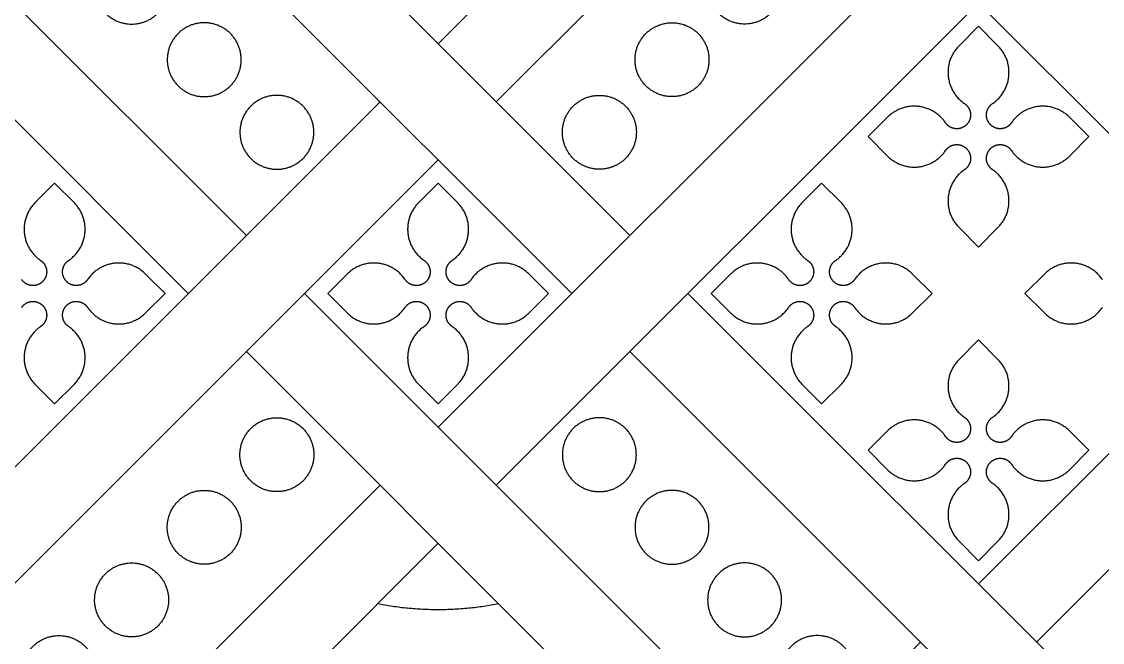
# Model space of a CAD drawing. Header units: millimetres. Extents: x -117 to 119, y -123 to 112.
# Drawn here: x -93.77 to -85.39, y 75.8 to 80.61 of the extents above; entities that cross this region are included whole.
import ezdxf

# ---------------------------------------------------------------- set-up
doc = ezdxf.new("R2010")
doc.units = ezdxf.units.MM
doc.header["$MEASUREMENT"] = 0
doc.layers.add('Layer 03', color=5, linetype='Continuous')

msp = doc.modelspace()

# ---------------------------------------------------------------- linework, layer by layer
at = {"layer": 'Layer 03'}
for p, q in [((-86.8057, 84.1767), (-90.5445, 80.4379)), ((-86.3552, 83.7263), (-90.094, 79.9874)), ((-95.7698, 82.6902), (-92.031, 78.9514)), ((-96.2203, 82.2397), (-92.4815, 78.5009)), ((-93.2473, 82.2397), (-89.5085, 78.5009)), ((-87.8418, 82.2397), (-84.1029, 78.5009)), ((-86.8057, 81.2037), (-90.5445, 77.4649)), ((-86.3552, 80.7532), (-90.094, 77.0144)), ((-86.3552, 80.573), (-86.5057, 80.4226)), ((-86.2048, 80.4226), (-86.3552, 80.573)), ((-90.995, 79.9874), (-94.7338, 76.2486)), ((-82.6164, 79.9874), (-86.3552, 76.2486)), ((-87.0606, 79.8676), (-87.2111, 79.7172)), ((-85.4994, 79.7172), (-85.6498, 79.8676)), ((-87.2111, 79.7172), (-87.0606, 79.5667)), ((-85.6498, 79.5667), (-85.4994, 79.7172)), ((-90.5445, 79.537), (-94.2833, 75.7982)), ((-82.166, 79.537), (-85.9048, 75.7982)), ((-93.5175, 79.3568), (-93.668, 79.2063)), ((-93.3671, 79.2063), (-93.5175, 79.3568)), ((-90.5445, 79.3568), (-90.695, 79.2063)), ((-90.394, 79.2063), (-90.5445, 79.3568)), ((-87.5715, 79.3568), (-87.722, 79.2063)), ((-87.421, 79.2063), (-87.5715, 79.3568)), ((-86.5057, 79.0118), (-86.3552, 78.8613)), ((-86.3552, 78.8613), (-86.2048, 79.0118)), ((-92.6617, 78.5009), (-92.8121, 78.6514)), ((-91.2499, 78.6514), (-91.4004, 78.5009)), ((-89.6886, 78.5009), (-89.8391, 78.6514)), ((-88.2769, 78.6514), (-88.4273, 78.5009)), ((-86.7156, 78.5009), (-86.8661, 78.6514)), ((-85.8444, 78.6514), (-85.9949, 78.5009)), ((-92.8121, 78.3504), (-92.6617, 78.5009)), ((-91.5806, 78.5009), (-87.8836, 74.804)), ((-91.4004, 78.5009), (-91.2499, 78.3504)), ((-89.8391, 78.3504), (-89.6886, 78.5009)), ((-88.4273, 78.5009), (-88.2769, 78.3504)), ((-86.8661, 78.3504), (-86.7156, 78.5009)), ((-85.9949, 78.5009), (-85.8444, 78.3504)), ((-86.3552, 78.1406), (-86.5057, 77.9901)), ((-86.2048, 77.9901), (-86.3552, 78.1406)), ((-92.031, 78.0505), (-88.4412, 74.4607)), ((-89.058, 78.0505), (-85.8199, 74.8124)), ((-93.668, 77.7955), (-93.5175, 77.6451)), ((-93.5175, 77.6451), (-93.3671, 77.7955)), ((-90.695, 77.7955), (-90.5445, 77.6451)), ((-90.5445, 77.6451), (-90.394, 77.7955)), ((-87.722, 77.7955), (-87.5715, 77.6451)), ((-87.5715, 77.6451), (-87.421, 77.7955)), ((-87.0606, 77.4352), (-87.2111, 77.2847)), ((-85.4994, 77.2847), (-85.6498, 77.4352)), ((-87.2111, 77.2847), (-87.0606, 77.1342)), ((-85.6498, 77.1342), (-85.4994, 77.2847)), ((-90.995, 77.0144), (-94.2158, 73.7936)), ((-90.5445, 76.5639), (-93.7653, 73.3432)), ((-86.5057, 76.5793), (-86.3552, 76.4288)), ((-86.3552, 76.4288), (-86.2048, 76.5793)), ((-86.8057, 75.7982), (-87.341, 75.2628))]:
    msp.add_line(p, q, dxfattribs=at)
for points in [[(-92.7968, 82.6902), (-89.058, 78.9514)], [(-88.6075, 78.5009), (-85.3694, 75.2628)]]:
    msp.add_lwpolyline(points, dxfattribs=at)
for points, weights, knots in [([(-93.2074, 80.8771), (-93.2074, 81.1638), (-92.9207, 81.1638), (-92.634, 81.1638), (-92.634, 80.8771), (-92.634, 80.5904), (-92.9207, 80.5904), (-93.2074, 80.5904), (-93.2074, 80.8771)], [1, 0.707106781187, 1, 0.707106781187, 1, 0.707106781187, 1, 0.707106781187, 1], [0, 0, 0, 1.413717, 1.413717, 2.827433, 2.827433, 4.24115, 4.24115, 5.654867, 5.654867, 5.654867]), ([(-87.8817, 80.8771), (-87.8817, 81.1638), (-88.1683, 81.1638), (-88.455, 81.1638), (-88.455, 80.8771), (-88.455, 80.5904), (-88.1683, 80.5904), (-87.8817, 80.5904), (-87.8817, 80.8771)], [1, 0.707106781187, 1, 0.707106781187, 1, 0.707106781187, 1, 0.707106781187, 1], [0, 0, 0, 1.413717, 1.413717, 2.827433, 2.827433, 4.24115, 4.24115, 5.654867, 5.654867, 5.654867]), ([(-92.6443, 80.314), (-92.6443, 80.6007), (-92.3576, 80.6007), (-92.0709, 80.6007), (-92.0709, 80.314), (-92.0709, 80.0274), (-92.3576, 80.0274), (-92.6443, 80.0274), (-92.6443, 80.314)], [1, 0.707106781187, 1, 0.707106781187, 1, 0.707106781187, 1, 0.707106781187, 1], [0, 0, 0, 1.413717, 1.413717, 2.827433, 2.827433, 4.24115, 4.24115, 5.654867, 5.654867, 5.654867]), ([(-88.4447, 80.314), (-88.4447, 80.6007), (-88.7314, 80.6007), (-89.0181, 80.6007), (-89.0181, 80.314), (-89.0181, 80.0274), (-88.7314, 80.0274), (-88.4447, 80.0274), (-88.4447, 80.314)], [1, 0.707106781187, 1, 0.707106781187, 1, 0.707106781187, 1, 0.707106781187, 1], [0, 0, 0, 1.413717, 1.413717, 2.827433, 2.827433, 4.24115, 4.24115, 5.654867, 5.654867, 5.654867]), ([(-86.5057, 80.4226), (-86.6032, 80.3251), (-86.5902, 80.1878), (-86.5773, 80.0506), (-86.4633, 79.9731)], [1, 0.904863889332, 1, 0.904863889332, 1], [31.693684, 31.693684, 31.693684, 32.50269, 32.50269, 33.311695, 33.311695, 33.311695]), ([(-86.2472, 79.9731), (-86.1332, 80.0506), (-86.1202, 80.1878), (-86.1073, 80.3251), (-86.2048, 80.4226)], [1, 0.904863889332, 1, 0.904863889332, 1], [28.739447, 28.739447, 28.739447, 29.548452, 29.548452, 30.357457, 30.357457, 30.357457]), ([(-92.0812, 79.751), (-92.0812, 80.0376), (-91.7945, 80.0376), (-91.5079, 80.0376), (-91.5079, 79.751), (-91.5079, 79.4643), (-91.7945, 79.4643), (-92.0812, 79.4643), (-92.0812, 79.751)], [1, 0.707106781187, 1, 0.707106781187, 1, 0.707106781187, 1, 0.707106781187, 1], [0, 0, 0, 1.413717, 1.413717, 2.827433, 2.827433, 4.24115, 4.24115, 5.654867, 5.654867, 5.654867]), ([(-89.0078, 79.751), (-89.0078, 80.0376), (-89.2945, 80.0376), (-89.5812, 80.0376), (-89.5812, 79.751), (-89.5812, 79.4643), (-89.2945, 79.4643), (-89.0078, 79.4643), (-89.0078, 79.751)], [1, 0.707106781187, 1, 0.707106781187, 1, 0.707106781187, 1, 0.707106781187, 1], [0, 0, 0, 1.413717, 1.413717, 2.827433, 2.827433, 4.24115, 4.24115, 5.654867, 5.654867, 5.654867]), ([(-86.6111, 79.8252), (-86.6886, 79.9392), (-86.8259, 79.9522), (-86.9631, 79.9651), (-87.0606, 79.8676)], [1, 0.904854530768, 1, 0.904854530768, 1], [34.487142, 34.487142, 34.487142, 35.296228, 35.296228, 36.105314, 36.105314, 36.105314]), ([(-86.4633, 79.9731), (-86.4219, 79.9449), (-86.4172, 79.8951), (-86.4125, 79.8452), (-86.4479, 79.8098), (-86.4833, 79.7744), (-86.5331, 79.7791), (-86.583, 79.7838), (-86.6111, 79.8252)], [1, 0.904841645654, 1, 0.904841645654, 1, 0.904841645654, 1, 0.904841645654, 1], [33.311695, 33.311695, 33.311695, 33.605557, 33.605557, 33.899418, 33.899418, 34.19328, 34.19328, 34.487142, 34.487142, 34.487142]), ([(-86.0993, 79.8252), (-86.1275, 79.7838), (-86.1773, 79.7791), (-86.2272, 79.7744), (-86.2626, 79.8098), (-86.298, 79.8452), (-86.2933, 79.8951), (-86.2886, 79.9449), (-86.2472, 79.9731)], [1, 0.904841645653, 1, 0.904841645653, 1, 0.904841645653, 1, 0.904841645653, 1], [27.564, 27.564, 27.564, 27.857861, 27.857861, 28.151723, 28.151723, 28.445585, 28.445585, 28.739447, 28.739447, 28.739447]), ([(-85.6498, 79.8676), (-85.7473, 79.9651), (-85.8846, 79.9522), (-86.0218, 79.9392), (-86.0993, 79.8252)], [1, 0.904854530768, 1, 0.904854530768, 1], [25.945827, 25.945827, 25.945827, 26.754913, 26.754913, 27.564, 27.564, 27.564]), ([(-87.0606, 79.5667), (-86.9631, 79.4692), (-86.8259, 79.4822), (-86.6886, 79.4951), (-86.6111, 79.6091)], [1, 0.904854530768, 1, 0.904854530768, 1], [37.441541, 37.441541, 37.441541, 38.250627, 38.250627, 39.059714, 39.059714, 39.059714]), ([(-86.6111, 79.6091), (-86.583, 79.6505), (-86.5331, 79.6552), (-86.4833, 79.6599), (-86.4479, 79.6245), (-86.4125, 79.5891), (-86.4172, 79.5393), (-86.4219, 79.4894), (-86.4633, 79.4613)], [1, 0.904841645653, 1, 0.904841645653, 1, 0.904841645653, 1, 0.904841645653, 1], [39.059714, 39.059714, 39.059714, 39.353575, 39.353575, 39.647437, 39.647437, 39.941299, 39.941299, 40.235161, 40.235161, 40.235161]), ([(-86.2472, 79.4613), (-86.2886, 79.4894), (-86.2933, 79.5393), (-86.298, 79.5891), (-86.2626, 79.6245), (-86.2272, 79.6599), (-86.1773, 79.6552), (-86.1275, 79.6505), (-86.0993, 79.6091)], [1, 0.904841645654, 1, 0.904841645654, 1, 0.904841645654, 1, 0.904841645654, 1], [21.815981, 21.815981, 21.815981, 22.109843, 22.109843, 22.403704, 22.403704, 22.697566, 22.697566, 22.991428, 22.991428, 22.991428]), ([(-86.0993, 79.6091), (-86.0218, 79.4951), (-85.8846, 79.4822), (-85.7473, 79.4692), (-85.6498, 79.5667)], [1, 0.904854530768, 1, 0.904854530768, 1], [22.991428, 22.991428, 22.991428, 23.800514, 23.800514, 24.6096, 24.6096, 24.6096]), ([(-86.4633, 79.4613), (-86.5773, 79.3837), (-86.5902, 79.2465), (-86.6032, 79.1092), (-86.5057, 79.0118)], [1, 0.904863889332, 1, 0.904863889332, 1], [40.235161, 40.235161, 40.235161, 41.044166, 41.044166, 41.853171, 41.853171, 41.853171]), ([(-86.2048, 79.0118), (-86.1073, 79.1092), (-86.1202, 79.2465), (-86.1332, 79.3837), (-86.2472, 79.4613)], [1, 0.904863889332, 1, 0.904863889332, 1], [20.19797, 20.19797, 20.19797, 21.006976, 21.006976, 21.815981, 21.815981, 21.815981]), ([(-93.668, 79.2063), (-93.7655, 79.1088), (-93.7525, 78.9716), (-93.7396, 78.8344), (-93.6256, 78.7568)], [1, 0.904863889332, 1, 0.904863889332, 1], [31.693684, 31.693684, 31.693684, 32.50269, 32.50269, 33.311695, 33.311695, 33.311695]), ([(-93.4095, 78.7568), (-93.2955, 78.8344), (-93.2825, 78.9716), (-93.2696, 79.1088), (-93.3671, 79.2063)], [1, 0.904863889332, 1, 0.904863889332, 1], [28.739447, 28.739447, 28.739447, 29.548452, 29.548452, 30.357457, 30.357457, 30.357457]), ([(-90.695, 79.2063), (-90.7925, 79.1088), (-90.7795, 78.9716), (-90.7666, 78.8344), (-90.6526, 78.7568)], [1, 0.904863889332, 1, 0.904863889332, 1], [31.693684, 31.693684, 31.693684, 32.50269, 32.50269, 33.311695, 33.311695, 33.311695]), ([(-90.4364, 78.7568), (-90.3225, 78.8344), (-90.3095, 78.9716), (-90.2966, 79.1088), (-90.394, 79.2063)], [1, 0.904863889332, 1, 0.904863889332, 1], [28.739447, 28.739447, 28.739447, 29.548452, 29.548452, 30.357457, 30.357457, 30.357457]), ([(-87.722, 79.2063), (-87.8194, 79.1088), (-87.8065, 78.9716), (-87.7935, 78.8344), (-87.6795, 78.7568)], [1, 0.904863889332, 1, 0.904863889332, 1], [31.693684, 31.693684, 31.693684, 32.50269, 32.50269, 33.311695, 33.311695, 33.311695]), ([(-87.4634, 78.7568), (-87.3494, 78.8344), (-87.3365, 78.9716), (-87.3235, 79.1088), (-87.421, 79.2063)], [1, 0.904863889332, 1, 0.904863889332, 1], [28.739447, 28.739447, 28.739447, 29.548452, 29.548452, 30.357457, 30.357457, 30.357457]), ([(-93.6256, 78.7568), (-93.5842, 78.7287), (-93.5795, 78.6788), (-93.5748, 78.629), (-93.6102, 78.5936), (-93.6456, 78.5582), (-93.6954, 78.5629), (-93.7453, 78.5676), (-93.7734, 78.609)], [1, 0.904841645654, 1, 0.904841645654, 1, 0.904841645654, 1, 0.904841645654, 1], [33.311695, 33.311695, 33.311695, 33.605557, 33.605557, 33.899418, 33.899418, 34.19328, 34.19328, 34.487142, 34.487142, 34.487142]), ([(-93.2616, 78.609), (-93.2898, 78.5676), (-93.3397, 78.5629), (-93.3895, 78.5582), (-93.4249, 78.5936), (-93.4603, 78.629), (-93.4556, 78.6788), (-93.4509, 78.7287), (-93.4095, 78.7568)], [1, 0.904841645653, 1, 0.904841645653, 1, 0.904841645653, 1, 0.904841645653, 1], [27.564, 27.564, 27.564, 27.857861, 27.857861, 28.151723, 28.151723, 28.445585, 28.445585, 28.739447, 28.739447, 28.739447]), ([(-92.8121, 78.6514), (-92.9096, 78.7489), (-93.0469, 78.7359), (-93.1841, 78.723), (-93.2616, 78.609)], [1, 0.904854530768, 1, 0.904854530768, 1], [25.945827, 25.945827, 25.945827, 26.754913, 26.754913, 27.564, 27.564, 27.564]), ([(-90.8004, 78.609), (-90.8779, 78.723), (-91.0152, 78.7359), (-91.1524, 78.7489), (-91.2499, 78.6514)], [1, 0.904854530768, 1, 0.904854530768, 1], [34.487142, 34.487142, 34.487142, 35.296228, 35.296228, 36.105314, 36.105314, 36.105314]), ([(-90.6526, 78.7568), (-90.6112, 78.7287), (-90.6064, 78.6788), (-90.6017, 78.629), (-90.6371, 78.5936), (-90.6725, 78.5582), (-90.7224, 78.5629), (-90.7722, 78.5676), (-90.8004, 78.609)], [1, 0.904841645654, 1, 0.904841645654, 1, 0.904841645654, 1, 0.904841645654, 1], [33.311695, 33.311695, 33.311695, 33.605557, 33.605557, 33.899418, 33.899418, 34.19328, 34.19328, 34.487142, 34.487142, 34.487142]), ([(-90.2886, 78.609), (-90.3168, 78.5676), (-90.3666, 78.5629), (-90.4165, 78.5582), (-90.4519, 78.5936), (-90.4873, 78.629), (-90.4826, 78.6788), (-90.4779, 78.7287), (-90.4364, 78.7568)], [1, 0.904841645653, 1, 0.904841645653, 1, 0.904841645653, 1, 0.904841645653, 1], [27.564, 27.564, 27.564, 27.857861, 27.857861, 28.151723, 28.151723, 28.445585, 28.445585, 28.739447, 28.739447, 28.739447]), ([(-89.8391, 78.6514), (-89.9366, 78.7489), (-90.0738, 78.7359), (-90.2111, 78.723), (-90.2886, 78.609)], [1, 0.904854530768, 1, 0.904854530768, 1], [25.945827, 25.945827, 25.945827, 26.754913, 26.754913, 27.564, 27.564, 27.564]), ([(-87.8274, 78.609), (-87.9049, 78.723), (-88.0421, 78.7359), (-88.1794, 78.7489), (-88.2769, 78.6514)], [1, 0.904854530768, 1, 0.904854530768, 1], [34.487142, 34.487142, 34.487142, 35.296228, 35.296228, 36.105314, 36.105314, 36.105314]), ([(-87.6795, 78.7568), (-87.6381, 78.7287), (-87.6334, 78.6788), (-87.6287, 78.629), (-87.6641, 78.5936), (-87.6995, 78.5582), (-87.7494, 78.5629), (-87.7992, 78.5676), (-87.8274, 78.609)], [1, 0.904841645653, 1, 0.904841645653, 1, 0.904841645653, 1, 0.904841645653, 1], [33.311695, 33.311695, 33.311695, 33.605557, 33.605557, 33.899418, 33.899418, 34.19328, 34.19328, 34.487142, 34.487142, 34.487142]), ([(-87.3156, 78.609), (-87.3437, 78.5676), (-87.3936, 78.5629), (-87.4434, 78.5582), (-87.4788, 78.5936), (-87.5143, 78.629), (-87.5095, 78.6788), (-87.5048, 78.7287), (-87.4634, 78.7568)], [1, 0.904841645654, 1, 0.904841645654, 1, 0.904841645654, 1, 0.904841645654, 1], [27.564, 27.564, 27.564, 27.857861, 27.857861, 28.151723, 28.151723, 28.445585, 28.445585, 28.739447, 28.739447, 28.739447]), ([(-86.8661, 78.6514), (-86.9636, 78.7489), (-87.1008, 78.7359), (-87.2381, 78.723), (-87.3156, 78.609)], [1, 0.904854530768, 1, 0.904854530768, 1], [25.945827, 25.945827, 25.945827, 26.754913, 26.754913, 27.564, 27.564, 27.564]), ([(-85.3949, 78.609), (-85.4724, 78.723), (-85.6097, 78.7359), (-85.7469, 78.7489), (-85.8444, 78.6514)], [1, 0.904854530768, 1, 0.904854530768, 1], [34.487142, 34.487142, 34.487142, 35.296228, 35.296228, 36.105314, 36.105314, 36.105314]), ([(-93.7734, 78.3929), (-93.7453, 78.4343), (-93.6954, 78.439), (-93.6456, 78.4437), (-93.6102, 78.4083), (-93.5748, 78.3729), (-93.5795, 78.323), (-93.5842, 78.2732), (-93.6256, 78.245)], [1, 0.904841645653, 1, 0.904841645653, 1, 0.904841645653, 1, 0.904841645653, 1], [39.059714, 39.059714, 39.059714, 39.353575, 39.353575, 39.647437, 39.647437, 39.941299, 39.941299, 40.235161, 40.235161, 40.235161]), ([(-93.4095, 78.245), (-93.4509, 78.2732), (-93.4556, 78.323), (-93.4603, 78.3729), (-93.4249, 78.4083), (-93.3895, 78.4437), (-93.3397, 78.439), (-93.2898, 78.4343), (-93.2616, 78.3929)], [1, 0.904841645653, 1, 0.904841645653, 1, 0.904841645653, 1, 0.904841645653, 1], [21.815981, 21.815981, 21.815981, 22.109843, 22.109843, 22.403704, 22.403704, 22.697566, 22.697566, 22.991428, 22.991428, 22.991428]), ([(-90.8004, 78.3929), (-90.7722, 78.4343), (-90.7224, 78.439), (-90.6725, 78.4437), (-90.6371, 78.4083), (-90.6017, 78.3729), (-90.6064, 78.323), (-90.6112, 78.2732), (-90.6526, 78.245)], [1, 0.904841645654, 1, 0.904841645654, 1, 0.904841645654, 1, 0.904841645654, 1], [39.059714, 39.059714, 39.059714, 39.353575, 39.353575, 39.647437, 39.647437, 39.941299, 39.941299, 40.235161, 40.235161, 40.235161]), ([(-90.4364, 78.245), (-90.4779, 78.2732), (-90.4826, 78.323), (-90.4873, 78.3729), (-90.4519, 78.4083), (-90.4165, 78.4437), (-90.3666, 78.439), (-90.3168, 78.4343), (-90.2886, 78.3929)], [1, 0.904841645653, 1, 0.904841645653, 1, 0.904841645653, 1, 0.904841645653, 1], [21.815981, 21.815981, 21.815981, 22.109843, 22.109843, 22.403704, 22.403704, 22.697566, 22.697566, 22.991428, 22.991428, 22.991428]), ([(-87.8274, 78.3929), (-87.7992, 78.4343), (-87.7494, 78.439), (-87.6995, 78.4437), (-87.6641, 78.4083), (-87.6287, 78.3729), (-87.6334, 78.323), (-87.6381, 78.2732), (-87.6795, 78.245)], [1, 0.904841645654, 1, 0.904841645654, 1, 0.904841645654, 1, 0.904841645654, 1], [39.059714, 39.059714, 39.059714, 39.353575, 39.353575, 39.647437, 39.647437, 39.941299, 39.941299, 40.235161, 40.235161, 40.235161]), ([(-87.4634, 78.245), (-87.5048, 78.2732), (-87.5095, 78.323), (-87.5143, 78.3729), (-87.4788, 78.4083), (-87.4434, 78.4437), (-87.3936, 78.439), (-87.3437, 78.4343), (-87.3156, 78.3929)], [1, 0.904841645653, 1, 0.904841645653, 1, 0.904841645653, 1, 0.904841645653, 1], [21.815981, 21.815981, 21.815981, 22.109843, 22.109843, 22.403704, 22.403704, 22.697566, 22.697566, 22.991428, 22.991428, 22.991428]), ([(-93.2616, 78.3929), (-93.1841, 78.2789), (-93.0469, 78.2659), (-92.9096, 78.253), (-92.8121, 78.3504)], [1, 0.904854530767, 1, 0.904854530767, 1], [22.991428, 22.991428, 22.991428, 23.800514, 23.800514, 24.6096, 24.6096, 24.6096]), ([(-91.2499, 78.3504), (-91.1524, 78.253), (-91.0152, 78.2659), (-90.8779, 78.2789), (-90.8004, 78.3929)], [1, 0.904854530768, 1, 0.904854530768, 1], [37.441541, 37.441541, 37.441541, 38.250627, 38.250627, 39.059714, 39.059714, 39.059714]), ([(-90.2886, 78.3929), (-90.2111, 78.2789), (-90.0738, 78.2659), (-89.9366, 78.253), (-89.8391, 78.3504)], [1, 0.904854530768, 1, 0.904854530768, 1], [22.991428, 22.991428, 22.991428, 23.800514, 23.800514, 24.6096, 24.6096, 24.6096]), ([(-88.2769, 78.3504), (-88.1794, 78.253), (-88.0421, 78.2659), (-87.9049, 78.2789), (-87.8274, 78.3929)], [1, 0.904854530768, 1, 0.904854530768, 1], [37.441541, 37.441541, 37.441541, 38.250627, 38.250627, 39.059714, 39.059714, 39.059714]), ([(-87.3156, 78.3929), (-87.2381, 78.2789), (-87.1008, 78.2659), (-86.9636, 78.253), (-86.8661, 78.3504)], [1, 0.904854530768, 1, 0.904854530768, 1], [22.991428, 22.991428, 22.991428, 23.800514, 23.800514, 24.6096, 24.6096, 24.6096]), ([(-85.8444, 78.3504), (-85.7469, 78.253), (-85.6097, 78.2659), (-85.4724, 78.2789), (-85.3949, 78.3929)], [1, 0.904854530768, 1, 0.904854530768, 1], [37.441541, 37.441541, 37.441541, 38.250627, 38.250627, 39.059714, 39.059714, 39.059714]), ([(-93.6256, 78.245), (-93.7396, 78.1675), (-93.7525, 78.0303), (-93.7655, 77.893), (-93.668, 77.7955)], [1, 0.904863889332, 1, 0.904863889332, 1], [40.235161, 40.235161, 40.235161, 41.044166, 41.044166, 41.853171, 41.853171, 41.853171]), ([(-93.3671, 77.7955), (-93.2696, 77.893), (-93.2825, 78.0303), (-93.2955, 78.1675), (-93.4095, 78.245)], [1, 0.904863889332, 1, 0.904863889332, 1], [20.19797, 20.19797, 20.19797, 21.006976, 21.006976, 21.815981, 21.815981, 21.815981]), ([(-90.6526, 78.245), (-90.7666, 78.1675), (-90.7795, 78.0303), (-90.7925, 77.893), (-90.695, 77.7955)], [1, 0.904863889332, 1, 0.904863889332, 1], [40.235161, 40.235161, 40.235161, 41.044166, 41.044166, 41.853171, 41.853171, 41.853171]), ([(-90.394, 77.7955), (-90.2966, 77.893), (-90.3095, 78.0303), (-90.3225, 78.1675), (-90.4364, 78.245)], [1, 0.904863889332, 1, 0.904863889332, 1], [20.19797, 20.19797, 20.19797, 21.006976, 21.006976, 21.815981, 21.815981, 21.815981]), ([(-87.6795, 78.245), (-87.7935, 78.1675), (-87.8065, 78.0303), (-87.8194, 77.893), (-87.722, 77.7955)], [1, 0.904863889332, 1, 0.904863889332, 1], [40.235161, 40.235161, 40.235161, 41.044166, 41.044166, 41.853171, 41.853171, 41.853171]), ([(-87.421, 77.7955), (-87.3235, 77.893), (-87.3365, 78.0303), (-87.3494, 78.1675), (-87.4634, 78.245)], [1, 0.904863889332, 1, 0.904863889332, 1], [20.19797, 20.19797, 20.19797, 21.006976, 21.006976, 21.815981, 21.815981, 21.815981]), ([(-86.5057, 77.9901), (-86.6032, 77.8926), (-86.5902, 77.7554), (-86.5773, 77.6181), (-86.4633, 77.5406)], [1, 0.904863889332, 1, 0.904863889332, 1], [31.693684, 31.693684, 31.693684, 32.50269, 32.50269, 33.311695, 33.311695, 33.311695]), ([(-86.2472, 77.5406), (-86.1332, 77.6181), (-86.1202, 77.7554), (-86.1073, 77.8926), (-86.2048, 77.9901)], [1, 0.904863889332, 1, 0.904863889332, 1], [28.739447, 28.739447, 28.739447, 29.548452, 29.548452, 30.357457, 30.357457, 30.357457]), ([(-91.5079, 77.2509), (-91.5079, 77.5376), (-91.7945, 77.5376), (-92.0812, 77.5376), (-92.0812, 77.2509), (-92.0812, 76.9642), (-91.7945, 76.9642), (-91.5079, 76.9642), (-91.5079, 77.2509)], [1, 0.707106781187, 1, 0.707106781187, 1, 0.707106781187, 1, 0.707106781187, 1], [0, 0, 0, 1.413717, 1.413717, 2.827433, 2.827433, 4.24115, 4.24115, 5.654867, 5.654867, 5.654867]), ([(-89.5812, 77.2509), (-89.5812, 77.5376), (-89.2945, 77.5376), (-89.0078, 77.5376), (-89.0078, 77.2509), (-89.0078, 76.9642), (-89.2945, 76.9642), (-89.5812, 76.9642), (-89.5812, 77.2509)], [1, 0.707106781187, 1, 0.707106781187, 1, 0.707106781187, 1, 0.707106781187, 1], [0, 0, 0, 1.413717, 1.413717, 2.827433, 2.827433, 4.24115, 4.24115, 5.654867, 5.654867, 5.654867]), ([(-86.6111, 77.3927), (-86.6886, 77.5067), (-86.8259, 77.5197), (-86.9631, 77.5326), (-87.0606, 77.4352)], [1, 0.904854530768, 1, 0.904854530768, 1], [34.487142, 34.487142, 34.487142, 35.296228, 35.296228, 36.105314, 36.105314, 36.105314]), ([(-86.4633, 77.5406), (-86.4219, 77.5124), (-86.4172, 77.4626), (-86.4125, 77.4127), (-86.4479, 77.3773), (-86.4833, 77.3419), (-86.5331, 77.3466), (-86.583, 77.3513), (-86.6111, 77.3927)], [1, 0.904841645654, 1, 0.904841645654, 1, 0.904841645654, 1, 0.904841645654, 1], [33.311695, 33.311695, 33.311695, 33.605557, 33.605557, 33.899418, 33.899418, 34.19328, 34.19328, 34.487142, 34.487142, 34.487142]), ([(-86.0993, 77.3927), (-86.1275, 77.3513), (-86.1773, 77.3466), (-86.2272, 77.3419), (-86.2626, 77.3773), (-86.298, 77.4127), (-86.2933, 77.4626), (-86.2886, 77.5124), (-86.2472, 77.5406)], [1, 0.904841645653, 1, 0.904841645653, 1, 0.904841645653, 1, 0.904841645653, 1], [27.564, 27.564, 27.564, 27.857861, 27.857861, 28.151723, 28.151723, 28.445585, 28.445585, 28.739447, 28.739447, 28.739447]), ([(-85.6498, 77.4352), (-85.7473, 77.5326), (-85.8846, 77.5197), (-86.0218, 77.5067), (-86.0993, 77.3927)], [1, 0.904854530768, 1, 0.904854530768, 1], [25.945827, 25.945827, 25.945827, 26.754913, 26.754913, 27.564, 27.564, 27.564]), ([(-87.0606, 77.1342), (-86.9631, 77.0367), (-86.8259, 77.0497), (-86.6886, 77.0626), (-86.6111, 77.1766)], [1, 0.904854530768, 1, 0.904854530768, 1], [37.441541, 37.441541, 37.441541, 38.250627, 38.250627, 39.059714, 39.059714, 39.059714]), ([(-86.6111, 77.1766), (-86.583, 77.218), (-86.5331, 77.2227), (-86.4833, 77.2275), (-86.4479, 77.192), (-86.4125, 77.1566), (-86.4172, 77.1068), (-86.4219, 77.0569), (-86.4633, 77.0288)], [1, 0.904841645654, 1, 0.904841645654, 1, 0.904841645654, 1, 0.904841645654, 1], [39.059714, 39.059714, 39.059714, 39.353575, 39.353575, 39.647437, 39.647437, 39.941299, 39.941299, 40.235161, 40.235161, 40.235161]), ([(-86.2472, 77.0288), (-86.2886, 77.0569), (-86.2933, 77.1068), (-86.298, 77.1566), (-86.2626, 77.192), (-86.2272, 77.2275), (-86.1773, 77.2227), (-86.1275, 77.218), (-86.0993, 77.1766)], [1, 0.904841645653, 1, 0.904841645653, 1, 0.904841645653, 1, 0.904841645653, 1], [21.815981, 21.815981, 21.815981, 22.109843, 22.109843, 22.403704, 22.403704, 22.697566, 22.697566, 22.991428, 22.991428, 22.991428]), ([(-86.0993, 77.1766), (-86.0218, 77.0626), (-85.8846, 77.0497), (-85.7473, 77.0367), (-85.6498, 77.1342)], [1, 0.904854530768, 1, 0.904854530768, 1], [22.991428, 22.991428, 22.991428, 23.800514, 23.800514, 24.6096, 24.6096, 24.6096]), ([(-86.4633, 77.0288), (-86.5773, 76.9513), (-86.5902, 76.814), (-86.6032, 76.6768), (-86.5057, 76.5793)], [1, 0.904863889332, 1, 0.904863889332, 1], [40.235161, 40.235161, 40.235161, 41.044166, 41.044166, 41.853171, 41.853171, 41.853171]), ([(-86.2048, 76.5793), (-86.1073, 76.6768), (-86.1202, 76.814), (-86.1332, 76.9513), (-86.2472, 77.0288)], [1, 0.904863889332, 1, 0.904863889332, 1], [20.19797, 20.19797, 20.19797, 21.006976, 21.006976, 21.815981, 21.815981, 21.815981]), ([(-92.0709, 76.6878), (-92.0709, 76.9745), (-92.3576, 76.9745), (-92.6443, 76.9745), (-92.6443, 76.6878), (-92.6443, 76.4012), (-92.3576, 76.4012), (-92.0709, 76.4012), (-92.0709, 76.6878)], [1, 0.707106781187, 1, 0.707106781187, 1, 0.707106781187, 1, 0.707106781187, 1], [0, 0, 0, 1.413717, 1.413717, 2.827433, 2.827433, 4.24115, 4.24115, 5.654867, 5.654867, 5.654867]), ([(-89.0181, 76.6878), (-89.0181, 76.9745), (-88.7314, 76.9745), (-88.4447, 76.9745), (-88.4447, 76.6878), (-88.4447, 76.4012), (-88.7314, 76.4012), (-89.0181, 76.4012), (-89.0181, 76.6878)], [1, 0.707106781187, 1, 0.707106781187, 1, 0.707106781187, 1, 0.707106781187, 1], [0, 0, 0, 1.413717, 1.413717, 2.827433, 2.827433, 4.24115, 4.24115, 5.654867, 5.654867, 5.654867]), ([(-92.634, 76.1248), (-92.634, 76.4114), (-92.9207, 76.4114), (-93.2074, 76.4114), (-93.2074, 76.1248), (-93.2074, 75.8381), (-92.9207, 75.8381), (-92.634, 75.8381), (-92.634, 76.1248)], [1, 0.707106781187, 1, 0.707106781187, 1, 0.707106781187, 1, 0.707106781187, 1], [0, 0, 0, 1.413717, 1.413717, 2.827433, 2.827433, 4.24115, 4.24115, 5.654867, 5.654867, 5.654867]), ([(-88.455, 76.1248), (-88.455, 76.4114), (-88.1683, 76.4114), (-87.8817, 76.4114), (-87.8817, 76.1248), (-87.8817, 75.8381), (-88.1683, 75.8381), (-88.455, 75.8381), (-88.455, 76.1248)], [1, 0.707106781187, 1, 0.707106781187, 1, 0.707106781187, 1, 0.707106781187, 1], [0, 0, 0, 1.413717, 1.413717, 2.827433, 2.827433, 4.24115, 4.24115, 5.654867, 5.654867, 5.654867]), ([(-93.1971, 75.5617), (-93.1971, 75.8483), (-93.4838, 75.8483), (-93.7704, 75.8483), (-93.7704, 75.5617), (-93.7704, 75.275), (-93.4838, 75.275), (-93.1971, 75.275), (-93.1971, 75.5617)], [1, 0.707106781187, 1, 0.707106781187, 1, 0.707106781187, 1, 0.707106781187, 1], [0, 0, 0, 1.413717, 1.413717, 2.827433, 2.827433, 4.24115, 4.24115, 5.654867, 5.654867, 5.654867]), ([(-87.8919, 75.5617), (-87.8919, 75.8483), (-87.6053, 75.8483), (-87.3186, 75.8483), (-87.3186, 75.5617), (-87.3186, 75.275), (-87.6053, 75.275), (-87.8919, 75.275), (-87.8919, 75.5617)], [1, 0.707106781187, 1, 0.707106781187, 1, 0.707106781187, 1, 0.707106781187, 1], [0, 0, 0, 1.413717, 1.413717, 2.827433, 2.827433, 4.24115, 4.24115, 5.654867, 5.654867, 5.654867])]:
    msp.add_rational_spline(points, weights, degree=2, knots=knots, dxfattribs=at)
msp.add_rational_spline([(-90.0743, 76.0937), (-90.5445, 76.0019), (-91.0147, 76.0937)], [1, 0.9814504407, 1], degree=2, dxfattribs=at)

doc.saveas('drawing.dxf')
